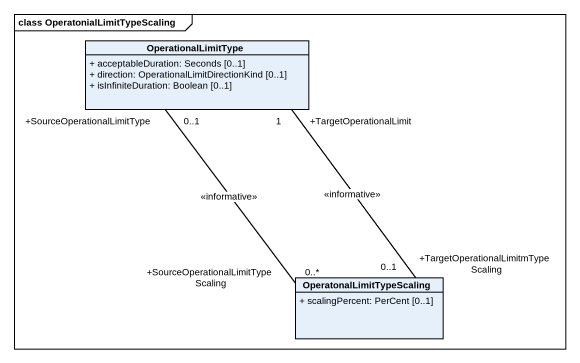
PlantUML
@startuml
mainframe class OperatonialLimitTypeScaling
hide circle
hide empty members
skinparam classAttributeIconSize 0
class OperationalLimitType {
  + acceptableDuration: Seconds [0..1]
  + direction: OperationalLimitDirectionKind [0..1]
  + isInfiniteDuration: Boolean [0..1]
}
class OperatonalLimitTypeScaling {
  + scalingPercent: PerCent [0..1]
}
OperatonalLimitTypeScaling "+TargetOperationalLimitmTypeScaling\n0..1" -up- "+TargetOperationalLimit\n1" OperationalLimitType : <<informative>>
OperatonalLimitTypeScaling "+SourceOperationalLimitTypeScaling\n0..*" -up- "+SourceOperationalLimitType\n0..1" OperationalLimitType : <<informative>>
@enduml
